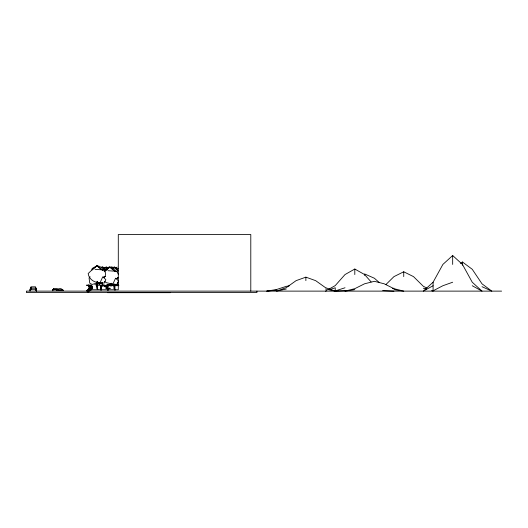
<?xml version="1.0" encoding="UTF-8"?>
<svg xmlns="http://www.w3.org/2000/svg" width="528" height="528" viewBox="0 0 528 528"><rect width="100%" height="100%" fill="white"/><g stroke="black" fill="none" stroke-linecap="round" stroke-linejoin="round"><path stroke-width="0.79" d="M30.03 289.997L30.03 289.562L31.093 289.562M102.082 270.164L102.089 267.934L99.482 266.356L96.994 265.736L92.162 268.468L92.024 269.874L88.169 273.55C88.909 279.305 94.406 282.803 100.023 282.744L102.782 276.797L105.844 279.622L104.247 283.048L97.786 282.803L92.11 284.453L89.767 283.186L89.06 277.9L90.143 276.824M114.913 271.524L114.919 269.3L112.312 267.722L109.824 267.102L104.993 269.834L104.854 271.24L109.824 267.102L114.708 271.088L117.15 271.88L118.364 274.322M96.895 282.005L96.842 288.849M106.075 288.75L106.088 285.674M114.055 288.75L114.074 284.137M96.895 286.909L97.337 286.942L97.409 281.318L97.046 286.988L97.027 282.071M100.96 289.872L101.218 287.173M30.571 290.605L30.334 288.169L30.314 289.08L31.013 286.836L35.455 286.836L36.399 289.311L36.293 290.525M97.409 281.312L97.337 286.942M52.615 290.77L52.635 289.892L53.599 289.265L52.523 290.367M106.095 288.268C107.098 288.889 105.296 285.833 106.181 285.047M114.074 288.268C115.15 288.948 113.243 285.014 114.187 284.242M52.688 290.334L52.939 289.7L57.829 289.747L57.136 288.545L54.371 288.44L53.579 288.638L53.044 289.747L57.829 289.747M100.815 288.486L100.947 286.783L100.676 288.796L100.993 285.734M30.34 289.1L30.169 290.525M107.435 288.631L107.303 288.295L107.045 288.737L107.303 288.295L107.54 288.737C106.933 289.595 107.534 283.305 107.303 288.737M108.174 289.146L108.101 288.816L107.844 289.258L108.101 288.816L108.339 289.258L108.134 288.816M36.036 290.288L36.135 288.169L35.897 290.605M56.41 290.565L56.734 289.859C57.704 288.743 61.446 287.588 62.561 290.037L63.268 290.36M100.676 288.796L100.987 287.899L101.039 288.704M107.164 288.631L107.303 288.295M108.101 288.816L107.923 289.146M117.203 284.11L118.239 281.879M433.092 285.727L423.311 291.119L433.092 282.229L442.88 264.436L452.668 255.519L462.455 264.436L472.243 282.229L482.024 291.119L472.243 285.727M385.889 284.585L393.947 276.626L403.735 271.781L413.523 276.626L423.311 286.288L426.802 288.011M97.786 282.803L101.402 283.457L102.379 282.546M102.326 270.237L106.201 267.102L108.689 267.722M104.854 271.24L109.824 267.102L114.649 271.293L115.876 271.682M102.472 270.204L106.201 267.102L108.029 268.594M112.312 268.653L114.18 267.102L116.668 267.722M87.311 290.968C89.39 289.865 90.077 286.909 87.879 285.529M100.96 267.808L102.069 266.95L104.557 267.571M112.51 268.382L114.18 267.102L118.45 270.587M460.495 263.452L462.455 261.994L472.243 269.287L482.024 283.846L491.812 291.119L482.024 286.704M103.257 277.682L105.263 276.335L105.534 272.956L104.32 270.514L101.878 269.722L96.994 265.736L92.024 269.874L96.994 265.736L101.211 269.405M116.754 278.599L118.081 277.702L116.147 278.797L118.094 277.702M371.111 281.919L364.591 274.56L354.803 269.029L345.015 274.56L335.234 285.602L328.937 289.146M101.369 269.834L106.201 267.102L108.009 268.673M104.333 269.834L109.164 267.102L111.652 267.722L113.606 268.904M112.108 268.27L114.18 267.102L118.397 270.765M115.797 267.881L117.176 267.102M110.735 283.754L111.679 283.232M110.788 283.879L111.731 283.358M346.52 290.598L335.234 291.119L325.446 287.628L315.658 280.652L305.87 277.154L296.083 280.652L286.301 287.628L276.514 291.119L286.301 289.001M452.668 282.229L442.88 285.727L433.092 290.829L433.092 282.229M325.446 291.119L326.951 290.605M329.96 289.575L335.234 287.773L335.234 290.941L345.015 287.773M100.023 284.843L97.192 285.668L94.842 284.401M103.442 285.199L101.317 285.82L98.974 284.552L98.769 283.041M109.243 284.374L104.28 285.82L101.93 284.552L101.732 283.041M392.443 288.618L393.947 288.189M289.311 285.853L286.301 286.341L276.514 289.529L266.726 291.119L276.514 290.149M354.803 289.634L345.015 291.119L354.803 288.671L364.591 283.78L374.378 281.325L384.166 283.78L393.947 288.671L403.735 291.119L393.947 289.634M118.602 268.389L117.005 268.541M118.774 285.529L107.263 285.529L108.643 285.833M108.115 285.681L118.82 285.681M110.293 285.872L111.685 285.872M106.953 285.971L101.066 285.971L101.066 290.38M89.225 286.433L89.225 286.889L92.506 286.889L92.479 287.793L89.166 287.793L89.166 288.248M89.285 287.344L92.519 287.344M90.611 289.753L118.292 289.753L118.292 234.531L250.793 234.531L250.793 291.119M501.6 291.119L26.4 291.119L26.4 292.519L256.938 292.519L256.938 291.119M107.435 292.67L170.339 292.67M382.655 290.598L393.947 291.119M116.582 284.229L118.199 284.288M111.837 284.348L113.454 284.407M95.047 269.32L100.729 269.762M114.662 270.871L117.909 271.121M107.877 270.679L113.56 271.121M115.691 284.295L118.582 284.816M112.504 284.295L115.394 284.816M114.233 284.816L110.616 284.17L104.947 285.82L102.597 284.552L102.392 283.041M113.566 284.816L109.949 284.17L117.077 284.407L118.675 280.988L115.612 278.157L112.853 284.11L106.267 282.671L104.531 281.398M325.446 289.001L335.234 291.119M111.87 267.102L113.091 268.099L111.87 267.102L113.738 267.571M110.986 267.102L112.207 268.099L110.986 267.102L113.474 267.722M423.311 288.189L426.32 289.087M431.587 290.664L433.092 291.119M90.275 285.529C95.291 287.305 90.024 292.558 86.599 290.968L86.599 290.512L89.232 290.512L89.232 290.057M100.3 282.671L101.402 283.457M103.904 268.442L102.069 266.95L103.877 268.521M379.269 282.533L374.378 278.236L364.591 273.933L364.591 275.365M97.885 289.628L97.449 288.889L97.198 282.038M101.64 285.589L102.016 286.48M96.809 281.965L96.954 284.995M114.596 288.77L114.411 284.17M462.455 261.994L462.455 265.234M452.668 255.519L452.668 264.436M403.735 271.781L403.735 276.626M354.803 269.029L354.803 274.56M305.87 277.154L305.87 280.652M114.972 285.971L114.972 290.38M108.115 285.529L108.194 290.36M107.435 290.235L107.435 284.625L107.323 285.833M104.716 285.074L104.716 286.711M104.425 285.074L104.425 286.711M92.387 286.889L92.387 286.433L89.047 286.433L89.047 285.985M92.288 287.793L92.288 288.248L88.948 288.248L88.948 288.697M92.103 286.433L92.103 285.985L88.777 285.985L88.777 285.529M91.951 288.248L91.951 288.697L88.638 288.697L88.638 289.153M91.674 285.985L91.674 285.529L86.599 285.529L86.599 285.074L91.106 285.074L91.106 285.529M91.469 288.697L91.469 289.153L88.242 289.153L88.242 289.608M90.842 289.153L90.842 289.608L87.767 289.608L87.767 290.057M90.097 289.608L90.097 290.057L87.212 290.057L87.212 290.512M89.305 286.889L89.285 287.793M88.407 285.074L88.407 285.529M88.282 285.074L88.282 285.529M88.282 290.512L88.282 290.968M88.169 291.119L88.169 292.519M30.03 289.562L30.03 291.04M35.561 287.272L35.561 288.611L35.561 287.272M36.439 289.562L36.439 291.04L36.439 289.562M30.908 287.272L30.901 288.611L30.908 287.272M52.635 289.892L52.635 290.499L52.635 289.892M35.574 288.103L35.561 289.285L30.901 289.285L30.895 288.103L35.574 288.103M53.632 288.625L53.137 289.687L53.632 288.625M106.379 269.24L104.194 271.24L109.164 267.102L106.379 269.24M105.25 276.335L103.316 277.431L105.263 276.335M109.501 288.308L109.052 288.268L109.501 288.308M110.167 288.308L109.718 288.268L110.167 288.308M62.561 290.037L57.809 290.037L62.561 290.037M62.72 290.057L63.05 290.136L62.72 290.057M101.31 286.466L101.138 286.123L101.27 286.447"/></g></svg>
